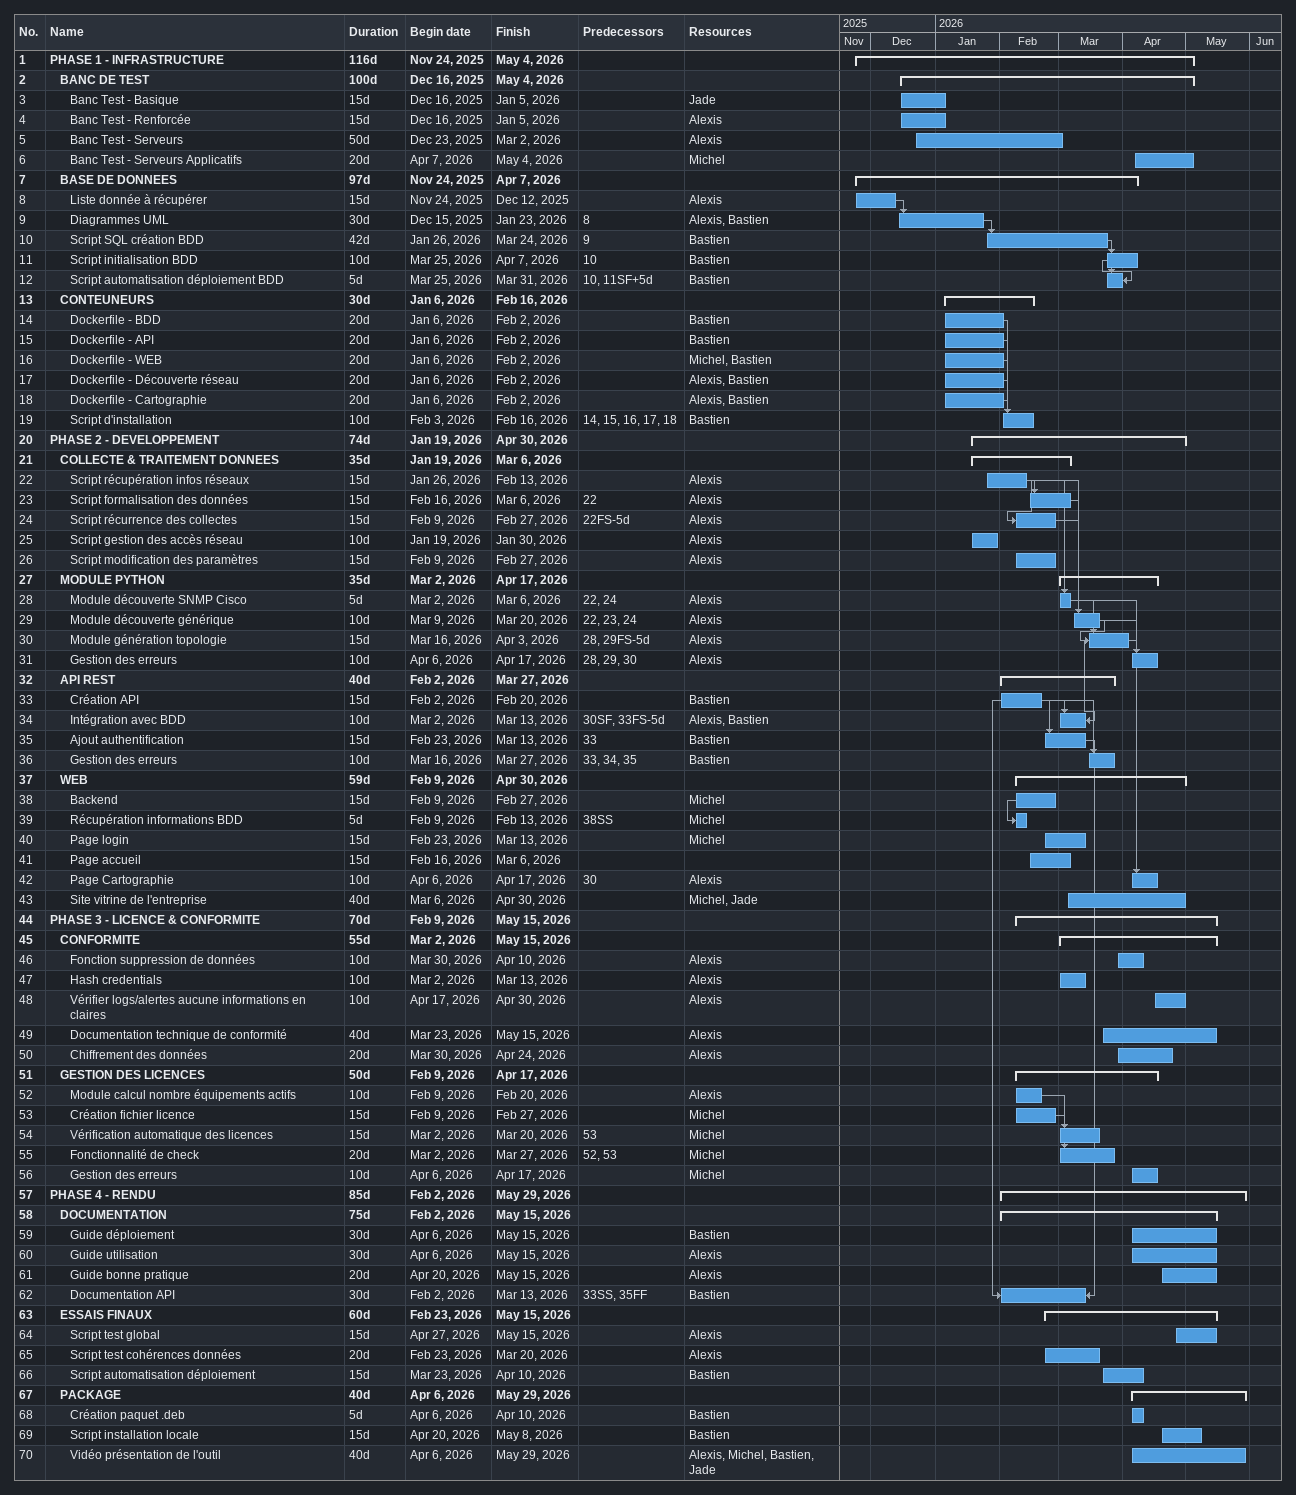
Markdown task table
| ID | Level | Task | Duration | Start | Finish | Predecessors | Resources |
|---|---|---|---|---|---|---|---|
| 1 | 1 | **PHASE 1 - INFRASTRUCTURE** | 116d | 2025-11-24 | 2026-05-04 |  |  |
| 2 | 2 | **BANC DE TEST** | 100d | 2025-12-16 | 2026-05-04 |  |  |
| 3 | 3 | Banc Test - Basique | 15d | 2025-12-16 | 2026-01-05 |  | Jade |
| 4 | 3 | Banc Test - Renforcée | 15d | 2025-12-16 | 2026-01-05 |  | Alexis |
| 5 | 3 | Banc Test - Serveurs | 50d | 2025-12-23 | 2026-03-02 |  | Alexis |
| 6 | 3 | Banc Test - Serveurs Applicatifs | 20d | 2026-04-07 | 2026-05-04 |  | Michel |
| 7 | 2 | **BASE DE DONNEES** | 97d | 2025-11-24 | 2026-04-07 |  |  |
| 8 | 3 | Liste donnée à récupérer | 15d | 2025-11-24 | 2025-12-12 |  | Alexis |
| 9 | 3 | Diagrammes UML | 30d | 2025-12-15 | 2026-01-23 | 8 | Alexis, Bastien |
| 10 | 3 | Script SQL création BDD | 42d | 2026-01-26 | 2026-03-24 | 9 | Bastien |
| 11 | 3 | Script initialisation BDD | 10d | 2026-03-25 | 2026-04-07 | 10 | Bastien |
| 12 | 3 | Script automatisation déploiement BDD | 5d | 2026-03-25 | 2026-03-31 | 10, 11SF+5d | Bastien |
| 13 | 2 | **CONTEUNEURS** | 30d | 2026-01-06 | 2026-02-16 |  |  |
| 14 | 3 | Dockerfile - BDD | 20d | 2026-01-06 | 2026-02-02 |  | Bastien |
| 15 | 3 | Dockerfile - API | 20d | 2026-01-06 | 2026-02-02 |  | Bastien |
| 16 | 3 | Dockerfile - WEB | 20d | 2026-01-06 | 2026-02-02 |  | Michel, Bastien |
| 17 | 3 | Dockerfile - Découverte réseau | 20d | 2026-01-06 | 2026-02-02 |  | Alexis, Bastien |
| 18 | 3 | Dockerfile - Cartographie | 20d | 2026-01-06 | 2026-02-02 |  | Alexis, Bastien |
| 19 | 3 | Script d'installation | 10d | 2026-02-03 | 2026-02-16 | 14, 15, 16, 17, 18 | Bastien |
| 20 | 1 | **PHASE 2 - DEVELOPPEMENT** | 74d | 2026-01-19 | 2026-04-30 |  |  |
| 21 | 2 | **COLLECTE & TRAITEMENT DONNEES** | 35d | 2026-01-19 | 2026-03-06 |  |  |
| 22 | 3 | Script récupération infos réseaux | 15d | 2026-01-26 | 2026-02-13 |  | Alexis |
| 23 | 3 | Script formalisation des données | 15d | 2026-02-16 | 2026-03-06 | 22 | Alexis |
| 24 | 3 | Script récurrence des collectes | 15d | 2026-02-09 | 2026-02-27 | 22FS-5d | Alexis |
| 25 | 3 | Script gestion des accès réseau | 10d | 2026-01-19 | 2026-01-30 |  | Alexis |
| 26 | 3 | Script modification des paramètres | 15d | 2026-02-09 | 2026-02-27 |  | Alexis |
| 27 | 2 | **MODULE PYTHON** | 35d | 2026-03-02 | 2026-04-17 |  |  |
| 28 | 3 | Module découverte SNMP Cisco | 5d | 2026-03-02 | 2026-03-06 | 22, 24 | Alexis |
| 29 | 3 | Module découverte générique | 10d | 2026-03-09 | 2026-03-20 | 22, 23, 24 | Alexis |
| 30 | 3 | Module génération topologie | 15d | 2026-03-16 | 2026-04-03 | 28, 29FS-5d | Alexis |
| 31 | 3 | Gestion des erreurs | 10d | 2026-04-06 | 2026-04-17 | 28, 29, 30 | Alexis |
| 32 | 2 | **API REST** | 40d | 2026-02-02 | 2026-03-27 |  |  |
| 33 | 3 | Création API | 15d | 2026-02-02 | 2026-02-20 |  | Bastien |
| 34 | 3 | Intégration avec BDD | 10d | 2026-03-02 | 2026-03-13 | 30SF, 33FS-5d | Alexis, Bastien |
| 35 | 3 | Ajout authentification | 15d | 2026-02-23 | 2026-03-13 | 33 | Bastien |
| 36 | 3 | Gestion des erreurs | 10d | 2026-03-16 | 2026-03-27 | 33, 34, 35 | Bastien |
| 37 | 2 | **WEB** | 59d | 2026-02-09 | 2026-04-30 |  |  |
| 38 | 3 | Backend | 15d | 2026-02-09 | 2026-02-27 |  | Michel |
| 39 | 3 | Récupération informations BDD | 5d | 2026-02-09 | 2026-02-13 | 38SS | Michel |
| 40 | 3 | Page login | 15d | 2026-02-23 | 2026-03-13 |  | Michel |
| 41 | 3 | Page accueil | 15d | 2026-02-16 | 2026-03-06 |  |  |
| 42 | 3 | Page Cartographie | 10d | 2026-04-06 | 2026-04-17 | 30 | Alexis |
| 43 | 3 | Site vitrine de l'entreprise | 40d | 2026-03-06 | 2026-04-30 |  | Michel, Jade |
| 44 | 1 | **PHASE 3 - LICENCE & CONFORMITE** | 70d | 2026-02-09 | 2026-05-15 |  |  |
| 45 | 2 | **CONFORMITE** | 55d | 2026-03-02 | 2026-05-15 |  |  |
| 46 | 3 | Fonction suppression de données | 10d | 2026-03-30 | 2026-04-10 |  | Alexis |
| 47 | 3 | Hash credentials | 10d | 2026-03-02 | 2026-03-13 |  | Alexis |
| 48 | 3 | Vérifier logs/alertes aucune informations en claires | 10d | 2026-04-17 | 2026-04-30 |  | Alexis |
| 49 | 3 | Documentation technique de conformité | 40d | 2026-03-23 | 2026-05-15 |  | Alexis |
| 50 | 3 | Chiffrement des données | 20d | 2026-03-30 | 2026-04-24 |  | Alexis |
| 51 | 2 | **GESTION DES LICENCES** | 50d | 2026-02-09 | 2026-04-17 |  |  |
| 52 | 3 | Module calcul nombre équipements actifs | 10d | 2026-02-09 | 2026-02-20 |  | Alexis |
| 53 | 3 | Création fichier licence | 15d | 2026-02-09 | 2026-02-27 |  | Michel |
| 54 | 3 | Vérification automatique des licences | 15d | 2026-03-02 | 2026-03-20 | 53 | Michel |
| 55 | 3 | Fonctionnalité de check | 20d | 2026-03-02 | 2026-03-27 | 52, 53 | Michel |
| 56 | 3 | Gestion des erreurs | 10d | 2026-04-06 | 2026-04-17 |  | Michel |
| 57 | 1 | **PHASE 4 - RENDU** | 85d | 2026-02-02 | 2026-05-29 |  |  |
| 58 | 2 | **DOCUMENTATION** | 75d | 2026-02-02 | 2026-05-15 |  |  |
| 59 | 3 | Guide déploiement | 30d | 2026-04-06 | 2026-05-15 |  | Bastien |
| 60 | 3 | Guide utilisation | 30d | 2026-04-06 | 2026-05-15 |  | Alexis |
| 61 | 3 | Guide bonne pratique | 20d | 2026-04-20 | 2026-05-15 |  | Alexis |
| 62 | 3 | Documentation API | 30d | 2026-02-02 | 2026-03-13 | 33SS, 35FF | Bastien |
| 63 | 2 | **ESSAIS FINAUX** | 60d | 2026-02-23 | 2026-05-15 |  |  |
| 64 | 3 | Script test global | 15d | 2026-04-27 | 2026-05-15 |  | Alexis |
| 65 | 3 | Script test cohérences données | 20d | 2026-02-23 | 2026-03-20 |  | Alexis |
| 66 | 3 | Script automatisation déploiement | 15d | 2026-03-23 | 2026-04-10 |  | Bastien |
| 67 | 2 | **PACKAGE** | 40d | 2026-04-06 | 2026-05-29 |  |  |
| 68 | 3 | Création paquet .deb | 5d | 2026-04-06 | 2026-04-10 |  | Bastien |
| 69 | 3 | Script installation locale | 15d | 2026-04-20 | 2026-05-08 |  | Bastien |
| 70 | 3 | Vidéo présentation de l'outil | 40d | 2026-04-06 | 2026-05-29 |  | Alexis, Michel, Bastien, Jade |
